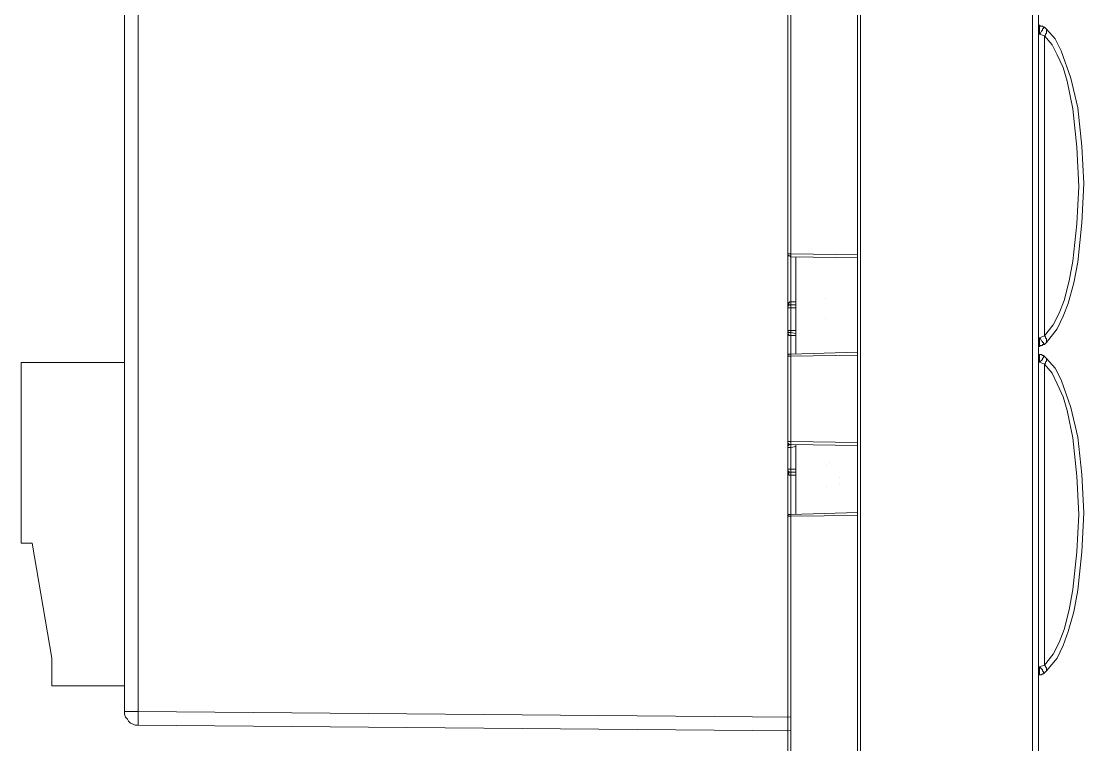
# Model space of a CAD drawing. Header units: centimetres. Extents: x -12.5 to 12.5, y -6.1 to 6.1.
# Drawn here: x 8.022 to 11.835, y -3.79 to -1.193 of the extents above; entities that cross this region are included whole.
import ezdxf

# ---------------------------------------------------------------- set-up
doc = ezdxf.new("R2010")
doc.units = ezdxf.units.CM
doc.header["$MEASUREMENT"] = 0
doc.layers.add('Camada 1', color=7, linetype='Continuous')

msp = doc.modelspace()

# ---------------------------------------------------------------- linework, layer by layer
at = {"layer": 'Camada 1', "color": 251, "lineweight": 9}
for points in [[(11.02362, -5.82844), (11.02362, -5.82844), (11.02362, 5.81417), (11.02362, 5.81417)], [(11.0342, 5.81417), (11.0342, 5.81417), (11.0342, -5.82844), (11.0342, -5.82844)], [(11.6518, -5.82844), (11.6518, -5.82844), (11.6518, 5.81417), (11.6518, 5.81417)], [(11.67298, 5.81417), (11.67298, 5.81417), (11.67298, -5.82844), (11.67298, -5.82844)], [(10.77304, -2.02756), (10.77304, -2.02756), (10.77304, 5.77888), (10.77304, 5.77888)], [(10.78363, 5.77888), (10.78363, 5.77888), (10.78363, -2.02756), (10.78363, -2.02756)], [(10.78363, -3.69098), (10.78363, -3.69098), (10.78363, 3.65738), (10.78363, 3.65738)], [(8.39215, -3.66981), (8.39215, -3.66981), (8.39215, 0.12255), (8.39215, 0.12255)], [(8.44154, 0.12255), (8.44154, 0.12255), (8.44154, -3.66981), (8.44154, -3.66981)], [(11.67298, -1.207), (11.67298, -1.207), (11.67298, -1.207), (11.67298, -1.207)], [(11.69415, -1.21405), (11.69415, -1.21405), (11.7012, -1.22111), (11.7012, -1.22111)], [(11.67298, -2.32883), (11.67298, -2.32883), (11.67298, -1.23875), (11.67298, -1.23875)], [(11.69415, -1.2458), (11.69415, -1.2458), (11.67651, -1.23875), (11.67651, -1.23875)], [(11.69415, -1.2458), (11.69415, -1.2458), (11.69415, -2.32177), (11.69415, -2.32177)], [(10.77304, -2.22166), (10.77304, -2.22166), (10.77304, -2.02756), (10.77304, -2.02756)], [(10.78363, -2.02756), (10.78363, -2.02756), (11.02362, -2.03109), (11.02362, -2.03109)], [(11.02362, -2.04167), (11.02362, -2.04167), (10.78363, -2.03814), (10.78363, -2.03814)], [(10.78363, -2.03814), (10.78363, -2.03814), (10.78363, -2.20048), (10.78363, -2.20048)], [(10.80128, -2.03814), (10.80128, -2.03814), (10.80128, -2.38753), (10.80128, -2.38753)], [(10.78363, -2.20048), (10.78363, -2.20048), (10.80128, -2.20048), (10.80128, -2.20048)], [(10.78363, -2.21108), (10.78363, -2.21108), (10.80128, -2.21108), (10.80128, -2.21108)], [(10.77304, -2.30283), (10.77304, -2.30283), (10.77304, -2.22166), (10.77304, -2.22166)], [(10.78363, -2.22166), (10.78363, -2.22166), (10.78363, -2.30283), (10.78363, -2.30283)], [(10.80128, -2.22166), (10.80128, -2.22166), (10.78363, -2.22166), (10.78363, -2.22166)], [(10.77304, -2.39459), (10.77304, -2.39459), (10.77304, -2.30283), (10.77304, -2.30283)], [(10.78363, -2.30283), (10.78363, -2.30283), (10.80128, -2.30283), (10.80128, -2.30283)], [(10.80128, -2.31342), (10.80128, -2.31342), (10.78363, -2.30989), (10.78363, -2.30989)], [(10.80128, -2.32048), (10.80128, -2.32048), (10.78363, -2.32048), (10.78363, -2.32048)], [(10.78363, -2.32048), (10.78363, -2.32048), (10.78363, -2.38753), (10.78363, -2.38753)], [(11.67651, -2.32883), (11.67651, -2.32883), (11.69415, -2.32177), (11.69415, -2.32177)], [(11.67298, -2.36058), (11.67298, -2.36058), (11.67298, -2.36058), (11.67298, -2.36058)], [(11.7012, -2.34647), (11.7012, -2.34647), (11.69415, -2.35352), (11.69415, -2.35352)], [(10.77304, -2.70163), (10.77304, -2.70163), (10.77304, -2.39459), (10.77304, -2.39459)], [(10.78363, -2.38753), (10.78363, -2.38753), (11.02362, -2.38047), (11.02362, -2.38047)], [(11.02362, -2.39106), (11.02362, -2.39106), (10.78363, -2.39459), (10.78363, -2.39459)], [(10.78363, -2.39459), (10.78363, -2.39459), (10.78363, -2.70163), (10.78363, -2.70163)], [(11.67298, -2.3888), (11.67298, -2.3888), (11.67298, -2.3888), (11.67298, -2.3888)], [(11.69415, -2.39586), (11.69415, -2.39586), (11.7012, -2.40291), (11.7012, -2.40291)], [(8.02173, -2.41745), (8.02173, -2.41745), (8.02173, -3.06656), (8.02173, -3.06656)], [(8.39215, -2.41745), (8.39215, -2.41745), (8.02173, -2.41745), (8.02173, -2.41745)], [(11.67298, -3.51063), (11.67298, -3.51063), (11.67298, -2.41702), (11.67298, -2.41702)], [(11.69415, -2.42408), (11.69415, -2.42408), (11.67651, -2.41702), (11.67651, -2.41702)], [(11.69415, -2.42408), (11.69415, -2.42408), (11.69415, -3.50358), (11.69415, -3.50358)], [(10.77304, -2.72279), (10.77304, -2.72279), (10.77304, -2.70163), (10.77304, -2.70163)], [(10.78363, -2.70163), (10.78363, -2.70163), (11.02362, -2.70515), (11.02362, -2.70515)], [(10.77304, -2.80043), (10.77304, -2.80043), (10.77304, -2.72279), (10.77304, -2.72279)], [(11.02362, -2.71574), (11.02362, -2.71574), (10.78363, -2.71221), (10.78363, -2.71221)], [(10.80128, -2.71926), (10.80128, -2.71926), (10.78363, -2.72279), (10.78363, -2.72279)], [(10.78363, -2.72279), (10.78363, -2.72279), (10.78363, -2.80043), (10.78363, -2.80043)], [(10.80128, -2.71221), (10.80128, -2.71221), (10.80128, -2.96278), (10.80128, -2.96278)], [(10.77304, -2.96984), (10.77304, -2.96984), (10.77304, -2.80043), (10.77304, -2.80043)], [(10.78363, -2.80043), (10.78363, -2.80043), (10.80128, -2.80043), (10.80128, -2.80043)], [(10.80128, -2.81103), (10.80128, -2.81103), (10.78363, -2.81103), (10.78363, -2.81103)], [(10.80128, -2.82161), (10.80128, -2.82161), (10.78363, -2.82161), (10.78363, -2.82161)], [(10.78363, -2.82161), (10.78363, -2.82161), (10.78363, -2.96278), (10.78363, -2.96278)], [(10.77304, -5.79667), (10.77304, -5.79667), (10.77304, -2.96984), (10.77304, -2.96984)], [(10.78363, -2.96278), (10.78363, -2.96278), (11.02362, -2.95572), (11.02362, -2.95572)], [(11.02362, -2.96631), (11.02362, -2.96631), (10.78363, -2.96984), (10.78363, -2.96984)], [(10.78363, -2.96984), (10.78363, -2.96984), (10.78363, -5.79667), (10.78363, -5.79667)], [(8.02173, -3.06656), (8.02173, -3.06656), (8.06054, -3.06656), (8.06054, -3.06656)], [(8.02173, -3.06656), (8.02173, -3.06656), (8.06054, -3.06656), (8.06054, -3.06656)], [(8.06054, -3.06656), (8.06054, -3.06656), (8.13109, -3.47931), (8.13109, -3.47931)], [(8.06054, -3.06656), (8.06054, -3.06656), (8.13109, -3.47931), (8.13109, -3.47931)], [(8.13109, -3.47931), (8.13109, -3.47931), (8.13109, -3.57809), (8.13109, -3.57809)], [(8.13109, -3.47931), (8.13109, -3.47931), (8.13109, -3.47931), (8.13109, -3.47931)], [(11.67651, -3.51063), (11.67651, -3.51063), (11.69415, -3.50358), (11.69415, -3.50358)], [(11.67298, -3.53886), (11.67298, -3.53886), (11.67298, -3.53886), (11.67298, -3.53886)], [(11.7012, -3.52474), (11.7012, -3.52474), (11.69415, -3.5318), (11.69415, -3.5318)], [(8.13109, -3.57809), (8.13109, -3.57809), (8.39215, -3.57809), (8.39215, -3.57809)], [(8.13109, -3.57809), (8.13109, -3.57809), (8.39215, -3.57809), (8.39215, -3.57809)], [(8.20871, -3.57809), (8.20871, -3.57809), (8.31101, -3.57809), (8.31101, -3.57809)], [(8.31101, -3.57809), (8.31101, -3.57809), (8.20871, -3.57809), (8.20871, -3.57809)], [(8.20871, -3.57809), (8.20871, -3.57809), (8.31101, -3.57809), (8.31101, -3.57809)], [(8.31101, -3.57809), (8.31101, -3.57809), (8.20871, -3.57809), (8.20871, -3.57809)], [(8.20871, -3.57809), (8.20871, -3.57809), (8.31101, -3.57809), (8.31101, -3.57809)], [(8.31101, -3.57809), (8.31101, -3.57809), (8.20871, -3.57809), (8.20871, -3.57809)], [(8.20871, -3.57809), (8.20871, -3.57809), (8.31101, -3.57809), (8.31101, -3.57809)], [(8.31101, -3.57809), (8.31101, -3.57809), (8.20871, -3.57809), (8.20871, -3.57809)], [(8.20871, -3.57809), (8.20871, -3.57809), (8.31101, -3.57809), (8.31101, -3.57809)], [(8.31101, -3.57809), (8.31101, -3.57809), (8.20871, -3.57809), (8.20871, -3.57809)], [(8.44154, -3.66981), (8.44154, -3.66981), (10.78363, -3.69098), (10.78363, -3.69098)], [(10.78363, -3.74037), (10.78363, -3.74037), (8.44154, -3.7192), (8.44154, -3.7192)]]:
    msp.add_open_spline(points, degree=3, dxfattribs=at)
for points, knots in [([(11.67298, -1.207), (11.67298, -1.207), (11.67298, -1.21052), (11.67298, -1.21052), (11.67298, -1.21052), (11.67298, -1.21405), (11.67298, -1.21405), (11.67298, -1.21405), (11.67298, -1.21758), (11.67298, -1.21758), (11.67298, -1.21758), (11.67298, -1.22111), (11.67298, -1.22111), (11.67298, -1.22111), (11.67298, -1.22816), (11.67298, -1.22816), (11.67298, -1.22816), (11.67298, -1.23169), (11.67298, -1.23169), (11.67298, -1.23169), (11.67298, -1.23875), (11.67298, -1.23875)], [0, 0, 0, 0, 0.1428571, 0.1428571, 0.1428571, 0.2857143, 0.2857143, 0.2857143, 0.4285714, 0.4285714, 0.4285714, 0.5714286, 0.5714286, 0.5714286, 0.7142857, 0.7142857, 0.7142857, 0.8571429, 0.8571429, 0.8571429, 1, 1, 1, 1]), ([(11.67298, -1.207), (11.67298, -1.207), (11.67651, -1.21052), (11.67651, -1.21052), (11.67651, -1.21052), (11.67651, -1.21405), (11.67651, -1.21405), (11.67651, -1.21405), (11.67651, -1.21758), (11.67651, -1.21758), (11.67651, -1.21758), (11.67651, -1.22111), (11.67651, -1.22111), (11.67651, -1.22111), (11.67651, -1.22816), (11.67651, -1.22816), (11.67651, -1.22816), (11.67651, -1.23169), (11.67651, -1.23169), (11.67651, -1.23169), (11.67651, -1.23875), (11.67651, -1.23875)], [0, 0, 0, 0, 0.1428571, 0.1428571, 0.1428571, 0.2857143, 0.2857143, 0.2857143, 0.4285714, 0.4285714, 0.4285714, 0.5714286, 0.5714286, 0.5714286, 0.7142857, 0.7142857, 0.7142857, 0.8571429, 0.8571429, 0.8571429, 1, 1, 1, 1]), ([(11.67298, -1.207), (11.67298, -1.207), (11.67651, -1.207), (11.67651, -1.207), (11.67651, -1.207), (11.68003, -1.21052), (11.68003, -1.21052), (11.68003, -1.21052), (11.68356, -1.21052), (11.68356, -1.21052), (11.68356, -1.21052), (11.68709, -1.21052), (11.68709, -1.21052), (11.68709, -1.21052), (11.69062, -1.21405), (11.69062, -1.21405), (11.69062, -1.21405), (11.69415, -1.21405), (11.69415, -1.21405)], [0, 0, 0, 0, 0.1666667, 0.1666667, 0.1666667, 0.3333333, 0.3333333, 0.3333333, 0.5, 0.5, 0.5, 0.6666667, 0.6666667, 0.6666667, 0.8333333, 0.8333333, 0.8333333, 1, 1, 1, 1]), ([(11.69415, -1.21405), (11.69415, -1.21405), (11.69415, -1.21405), (11.69415, -1.21405), (11.69415, -1.21405), (11.69062, -1.21758), (11.69062, -1.21758), (11.69062, -1.21758), (11.68709, -1.22111), (11.68709, -1.22111), (11.68709, -1.22111), (11.68709, -1.22463), (11.68709, -1.22463), (11.68709, -1.22463), (11.68356, -1.22816), (11.68356, -1.22816), (11.68356, -1.22816), (11.68003, -1.23522), (11.68003, -1.23522), (11.68003, -1.23522), (11.67651, -1.23875), (11.67651, -1.23875)], [0, 0, 0, 0, 0.1428571, 0.1428571, 0.1428571, 0.2857143, 0.2857143, 0.2857143, 0.4285714, 0.4285714, 0.4285714, 0.5714286, 0.5714286, 0.5714286, 0.7142857, 0.7142857, 0.7142857, 0.8571429, 0.8571429, 0.8571429, 1, 1, 1, 1]), ([(11.67651, -1.23875), (11.67651, -1.23875), (11.67651, -1.23875), (11.67651, -1.23875), (11.67651, -1.23875), (11.67298, -1.23875), (11.67298, -1.23875)], [0, 0, 0, 0, 0.5, 0.5, 0.5, 1, 1, 1, 1]), ([(11.7012, -1.22111), (11.7012, -1.22111), (11.7012, -1.22463), (11.7012, -1.22463), (11.7012, -1.22463), (11.7012, -1.22816), (11.7012, -1.22816), (11.7012, -1.22816), (11.7012, -1.23169), (11.7012, -1.23169), (11.7012, -1.23169), (11.7012, -1.23522), (11.7012, -1.23522), (11.7012, -1.23522), (11.69767, -1.23875), (11.69767, -1.23875), (11.69767, -1.23875), (11.69767, -1.24227), (11.69767, -1.24227), (11.69767, -1.24227), (11.69415, -1.2458), (11.69415, -1.2458)], [0, 0, 0, 0, 0.1428571, 0.1428571, 0.1428571, 0.2857143, 0.2857143, 0.2857143, 0.4285714, 0.4285714, 0.4285714, 0.5714286, 0.5714286, 0.5714286, 0.7142857, 0.7142857, 0.7142857, 0.8571429, 0.8571429, 0.8571429, 1, 1, 1, 1]), ([(11.69415, -2.32177), (11.69415, -2.32177), (11.7259, -2.28297), (11.7259, -2.28297), (11.7259, -2.28297), (11.74706, -2.24063), (11.74706, -2.24063), (11.74706, -2.24063), (11.7647, -2.19477), (11.7647, -2.19477), (11.7647, -2.19477), (11.78234, -2.12422), (11.78234, -2.12422), (11.78234, -2.12422), (11.79645, -2.05366), (11.79645, -2.05366), (11.79645, -2.05366), (11.81056, -1.91961), (11.81056, -1.91961), (11.81056, -1.91961), (11.81762, -1.78555), (11.81762, -1.78555), (11.81762, -1.78555), (11.81056, -1.64444), (11.81056, -1.64444), (11.81056, -1.64444), (11.79645, -1.50686), (11.79645, -1.50686), (11.79645, -1.50686), (11.77528, -1.40808), (11.77528, -1.40808), (11.77528, -1.40808), (11.76117, -1.35869), (11.76117, -1.35869), (11.76117, -1.35869), (11.74001, -1.31283), (11.74001, -1.31283), (11.74001, -1.31283), (11.72237, -1.27755), (11.72237, -1.27755), (11.72237, -1.27755), (11.69415, -1.2458), (11.69415, -1.2458)], [0, 0, 0, 0, 0.0714286, 0.0714286, 0.0714286, 0.1428571, 0.1428571, 0.1428571, 0.2142857, 0.2142857, 0.2142857, 0.2857143, 0.2857143, 0.2857143, 0.3571429, 0.3571429, 0.3571429, 0.4285714, 0.4285714, 0.4285714, 0.5, 0.5, 0.5, 0.5714286, 0.5714286, 0.5714286, 0.6428571, 0.6428571, 0.6428571, 0.7142857, 0.7142857, 0.7142857, 0.7857143, 0.7857143, 0.7857143, 0.8571429, 0.8571429, 0.8571429, 0.9285714, 0.9285714, 0.9285714, 1, 1, 1, 1]), ([(11.7012, -1.22111), (11.7012, -1.22111), (11.73295, -1.25638), (11.73295, -1.25638), (11.73295, -1.25638), (11.75412, -1.29872), (11.75412, -1.29872), (11.75412, -1.29872), (11.7894, -1.3975), (11.7894, -1.3975), (11.7894, -1.3975), (11.81409, -1.50333), (11.81409, -1.50333), (11.81409, -1.50333), (11.8282, -1.64091), (11.8282, -1.64091), (11.8282, -1.64091), (11.83526, -1.77497), (11.83526, -1.77497), (11.83526, -1.77497), (11.8282, -1.91608), (11.8282, -1.91608), (11.8282, -1.91608), (11.81409, -2.05719), (11.81409, -2.05719), (11.81409, -2.05719), (11.79998, -2.13127), (11.79998, -2.13127), (11.79998, -2.13127), (11.77881, -2.20536), (11.77881, -2.20536), (11.77881, -2.20536), (11.76117, -2.25122), (11.76117, -2.25122), (11.76117, -2.25122), (11.74001, -2.29708), (11.74001, -2.29708), (11.74001, -2.29708), (11.7012, -2.34647), (11.7012, -2.34647)], [0, 0, 0, 0, 0.0769231, 0.0769231, 0.0769231, 0.1538462, 0.1538462, 0.1538462, 0.2307692, 0.2307692, 0.2307692, 0.3076923, 0.3076923, 0.3076923, 0.3846154, 0.3846154, 0.3846154, 0.4615385, 0.4615385, 0.4615385, 0.5384615, 0.5384615, 0.5384615, 0.6153846, 0.6153846, 0.6153846, 0.6923077, 0.6923077, 0.6923077, 0.7692308, 0.7692308, 0.7692308, 0.8461538, 0.8461538, 0.8461538, 0.9230769, 0.9230769, 0.9230769, 1, 1, 1, 1]), ([(10.77304, -2.02756), (10.77304, -2.02756), (10.77304, -2.02756), (10.77304, -2.02756), (10.77304, -2.02756), (10.77657, -2.02756), (10.77657, -2.02756), (10.77657, -2.02756), (10.7801, -2.02756), (10.7801, -2.02756), (10.7801, -2.02756), (10.78363, -2.02756), (10.78363, -2.02756)], [0, 0, 0, 0, 0.25, 0.25, 0.25, 0.5, 0.5, 0.5, 0.75, 0.75, 0.75, 1, 1, 1, 1]), ([(10.78363, -2.03814), (10.78363, -2.03814), (10.7801, -2.03462), (10.7801, -2.03462), (10.7801, -2.03462), (10.77657, -2.03462), (10.77657, -2.03462), (10.77657, -2.03462), (10.77304, -2.03109), (10.77304, -2.03109), (10.77304, -2.03109), (10.77304, -2.02756), (10.77304, -2.02756)], [0, 0, 0, 0, 0.25, 0.25, 0.25, 0.5, 0.5, 0.5, 0.75, 0.75, 0.75, 1, 1, 1, 1]), ([(10.78363, -2.02756), (10.78363, -2.02756), (10.78363, -2.02756), (10.78363, -2.02756), (10.78363, -2.02756), (10.78363, -2.03109), (10.78363, -2.03109), (10.78363, -2.03109), (10.78363, -2.03462), (10.78363, -2.03462), (10.78363, -2.03462), (10.78363, -2.03814), (10.78363, -2.03814)], [0, 0, 0, 0, 0.25, 0.25, 0.25, 0.5, 0.5, 0.5, 0.75, 0.75, 0.75, 1, 1, 1, 1]), ([(10.77304, -2.22166), (10.77304, -2.22166), (10.77304, -2.21813), (10.77304, -2.21813), (10.77304, -2.21813), (10.77304, -2.2146), (10.77304, -2.2146), (10.77304, -2.2146), (10.77304, -2.21108), (10.77304, -2.21108), (10.77304, -2.21108), (10.77657, -2.20755), (10.77657, -2.20755), (10.77657, -2.20755), (10.77657, -2.20402), (10.77657, -2.20402), (10.77657, -2.20402), (10.7801, -2.20048), (10.7801, -2.20048), (10.7801, -2.20048), (10.78363, -2.20048), (10.78363, -2.20048)], [0, 0, 0, 0, 0.1428571, 0.1428571, 0.1428571, 0.2857143, 0.2857143, 0.2857143, 0.4285714, 0.4285714, 0.4285714, 0.5714286, 0.5714286, 0.5714286, 0.7142857, 0.7142857, 0.7142857, 0.8571429, 0.8571429, 0.8571429, 1, 1, 1, 1]), ([(10.77304, -2.22166), (10.77304, -2.22166), (10.77304, -2.21813), (10.77304, -2.21813), (10.77304, -2.21813), (10.77304, -2.2146), (10.77304, -2.2146), (10.77304, -2.2146), (10.77657, -2.2146), (10.77657, -2.2146), (10.77657, -2.2146), (10.77657, -2.21108), (10.77657, -2.21108), (10.77657, -2.21108), (10.7801, -2.21108), (10.7801, -2.21108), (10.7801, -2.21108), (10.78363, -2.21108), (10.78363, -2.21108)], [0, 0, 0, 0, 0.1666667, 0.1666667, 0.1666667, 0.3333333, 0.3333333, 0.3333333, 0.5, 0.5, 0.5, 0.6666667, 0.6666667, 0.6666667, 0.8333333, 0.8333333, 0.8333333, 1, 1, 1, 1]), ([(10.78363, -2.20048), (10.78363, -2.20048), (10.78363, -2.20402), (10.78363, -2.20402), (10.78363, -2.20402), (10.78363, -2.20755), (10.78363, -2.20755), (10.78363, -2.20755), (10.78363, -2.21108), (10.78363, -2.21108)], [0, 0, 0, 0, 0.3333333, 0.3333333, 0.3333333, 0.6666667, 0.6666667, 0.6666667, 1, 1, 1, 1]), ([(10.78363, -2.21108), (10.78363, -2.21108), (10.78363, -2.21108), (10.78363, -2.21108), (10.78363, -2.21108), (10.78363, -2.2146), (10.78363, -2.2146), (10.78363, -2.2146), (10.78363, -2.21813), (10.78363, -2.21813), (10.78363, -2.21813), (10.78363, -2.22166), (10.78363, -2.22166)], [0, 0, 0, 0, 0.25, 0.25, 0.25, 0.5, 0.5, 0.5, 0.75, 0.75, 0.75, 1, 1, 1, 1]), ([(10.78363, -2.22166), (10.78363, -2.22166), (10.7801, -2.22166), (10.7801, -2.22166), (10.7801, -2.22166), (10.77657, -2.22166), (10.77657, -2.22166), (10.77657, -2.22166), (10.77304, -2.22166), (10.77304, -2.22166)], [0, 0, 0, 0, 0.3333333, 0.3333333, 0.3333333, 0.6666667, 0.6666667, 0.6666667, 1, 1, 1, 1]), ([(10.78363, -2.30989), (10.78363, -2.30989), (10.7801, -2.30989), (10.7801, -2.30989), (10.7801, -2.30989), (10.77657, -2.30989), (10.77657, -2.30989), (10.77657, -2.30989), (10.77304, -2.30635), (10.77304, -2.30635), (10.77304, -2.30635), (10.77304, -2.30283), (10.77304, -2.30283)], [0, 0, 0, 0, 0.25, 0.25, 0.25, 0.5, 0.5, 0.5, 0.75, 0.75, 0.75, 1, 1, 1, 1]), ([(10.77304, -2.30283), (10.77304, -2.30283), (10.77304, -2.30283), (10.77304, -2.30283), (10.77304, -2.30283), (10.77657, -2.30283), (10.77657, -2.30283), (10.77657, -2.30283), (10.7801, -2.30283), (10.7801, -2.30283), (10.7801, -2.30283), (10.78363, -2.30283), (10.78363, -2.30283)], [0, 0, 0, 0, 0.25, 0.25, 0.25, 0.5, 0.5, 0.5, 0.75, 0.75, 0.75, 1, 1, 1, 1]), ([(10.78363, -2.32048), (10.78363, -2.32048), (10.7801, -2.32048), (10.7801, -2.32048), (10.7801, -2.32048), (10.77657, -2.32048), (10.77657, -2.32048), (10.77657, -2.32048), (10.77657, -2.31695), (10.77657, -2.31695), (10.77657, -2.31695), (10.77304, -2.31342), (10.77304, -2.31342), (10.77304, -2.31342), (10.77304, -2.30989), (10.77304, -2.30989), (10.77304, -2.30989), (10.77304, -2.30635), (10.77304, -2.30635), (10.77304, -2.30635), (10.77304, -2.30283), (10.77304, -2.30283)], [0, 0, 0, 0, 0.1428571, 0.1428571, 0.1428571, 0.2857143, 0.2857143, 0.2857143, 0.4285714, 0.4285714, 0.4285714, 0.5714286, 0.5714286, 0.5714286, 0.7142857, 0.7142857, 0.7142857, 0.8571429, 0.8571429, 0.8571429, 1, 1, 1, 1]), ([(10.78363, -2.30283), (10.78363, -2.30283), (10.78363, -2.30283), (10.78363, -2.30283), (10.78363, -2.30283), (10.78363, -2.30635), (10.78363, -2.30635), (10.78363, -2.30635), (10.78363, -2.30989), (10.78363, -2.30989)], [0, 0, 0, 0, 0.3333333, 0.3333333, 0.3333333, 0.6666667, 0.6666667, 0.6666667, 1, 1, 1, 1]), ([(10.78363, -2.30989), (10.78363, -2.30989), (10.78363, -2.31342), (10.78363, -2.31342), (10.78363, -2.31342), (10.78363, -2.31695), (10.78363, -2.31695), (10.78363, -2.31695), (10.78363, -2.32048), (10.78363, -2.32048)], [0, 0, 0, 0, 0.3333333, 0.3333333, 0.3333333, 0.6666667, 0.6666667, 0.6666667, 1, 1, 1, 1]), ([(11.7012, -2.34647), (11.7012, -2.34647), (11.7012, -2.34294), (11.7012, -2.34294), (11.7012, -2.34294), (11.7012, -2.33941), (11.7012, -2.33941), (11.7012, -2.33941), (11.7012, -2.33588), (11.7012, -2.33588), (11.7012, -2.33588), (11.7012, -2.33236), (11.7012, -2.33236), (11.7012, -2.33236), (11.69767, -2.32883), (11.69767, -2.32883), (11.69767, -2.32883), (11.69767, -2.3253), (11.69767, -2.3253), (11.69767, -2.3253), (11.69415, -2.32177), (11.69415, -2.32177)], [0, 0, 0, 0, 0.1428571, 0.1428571, 0.1428571, 0.2857143, 0.2857143, 0.2857143, 0.4285714, 0.4285714, 0.4285714, 0.5714286, 0.5714286, 0.5714286, 0.7142857, 0.7142857, 0.7142857, 0.8571429, 0.8571429, 0.8571429, 1, 1, 1, 1]), ([(11.67298, -2.36058), (11.67298, -2.36058), (11.67298, -2.35705), (11.67298, -2.35705), (11.67298, -2.35705), (11.67298, -2.35352), (11.67298, -2.35352), (11.67298, -2.35352), (11.67298, -2.35), (11.67298, -2.35), (11.67298, -2.35), (11.67298, -2.34647), (11.67298, -2.34647), (11.67298, -2.34647), (11.67298, -2.33941), (11.67298, -2.33941), (11.67298, -2.33941), (11.67298, -2.33588), (11.67298, -2.33588), (11.67298, -2.33588), (11.67298, -2.32883), (11.67298, -2.32883)], [0, 0, 0, 0, 0.1428571, 0.1428571, 0.1428571, 0.2857143, 0.2857143, 0.2857143, 0.4285714, 0.4285714, 0.4285714, 0.5714286, 0.5714286, 0.5714286, 0.7142857, 0.7142857, 0.7142857, 0.8571429, 0.8571429, 0.8571429, 1, 1, 1, 1]), ([(11.67298, -2.32883), (11.67298, -2.32883), (11.67298, -2.32883), (11.67298, -2.32883), (11.67298, -2.32883), (11.67651, -2.32883), (11.67651, -2.32883)], [0, 0, 0, 0, 0.5, 0.5, 0.5, 1, 1, 1, 1]), ([(11.67298, -2.36058), (11.67298, -2.36058), (11.67651, -2.35705), (11.67651, -2.35705), (11.67651, -2.35705), (11.67651, -2.35352), (11.67651, -2.35352), (11.67651, -2.35352), (11.67651, -2.35), (11.67651, -2.35), (11.67651, -2.35), (11.67651, -2.34647), (11.67651, -2.34647), (11.67651, -2.34647), (11.67651, -2.33941), (11.67651, -2.33941), (11.67651, -2.33941), (11.67651, -2.33588), (11.67651, -2.33588), (11.67651, -2.33588), (11.67651, -2.32883), (11.67651, -2.32883)], [0, 0, 0, 0, 0.1428571, 0.1428571, 0.1428571, 0.2857143, 0.2857143, 0.2857143, 0.4285714, 0.4285714, 0.4285714, 0.5714286, 0.5714286, 0.5714286, 0.7142857, 0.7142857, 0.7142857, 0.8571429, 0.8571429, 0.8571429, 1, 1, 1, 1]), ([(11.69415, -2.35352), (11.69415, -2.35352), (11.69062, -2.35352), (11.69062, -2.35352), (11.69062, -2.35352), (11.68709, -2.35352), (11.68709, -2.35352), (11.68709, -2.35352), (11.68709, -2.35705), (11.68709, -2.35705), (11.68709, -2.35705), (11.68356, -2.35705), (11.68356, -2.35705), (11.68356, -2.35705), (11.68003, -2.35705), (11.68003, -2.35705), (11.68003, -2.35705), (11.67651, -2.36058), (11.67651, -2.36058), (11.67651, -2.36058), (11.67298, -2.36058), (11.67298, -2.36058)], [0, 0, 0, 0, 0.1428571, 0.1428571, 0.1428571, 0.2857143, 0.2857143, 0.2857143, 0.4285714, 0.4285714, 0.4285714, 0.5714286, 0.5714286, 0.5714286, 0.7142857, 0.7142857, 0.7142857, 0.8571429, 0.8571429, 0.8571429, 1, 1, 1, 1]), ([(11.69415, -2.35352), (11.69415, -2.35352), (11.69415, -2.35352), (11.69415, -2.35352), (11.69415, -2.35352), (11.69062, -2.35), (11.69062, -2.35), (11.69062, -2.35), (11.69062, -2.34647), (11.69062, -2.34647), (11.69062, -2.34647), (11.68709, -2.34647), (11.68709, -2.34647), (11.68709, -2.34647), (11.68709, -2.34294), (11.68709, -2.34294), (11.68709, -2.34294), (11.68356, -2.33941), (11.68356, -2.33941), (11.68356, -2.33941), (11.68003, -2.33236), (11.68003, -2.33236), (11.68003, -2.33236), (11.67651, -2.32883), (11.67651, -2.32883)], [0, 0, 0, 0, 0.125, 0.125, 0.125, 0.25, 0.25, 0.25, 0.375, 0.375, 0.375, 0.5, 0.5, 0.5, 0.625, 0.625, 0.625, 0.75, 0.75, 0.75, 0.875, 0.875, 0.875, 1, 1, 1, 1]), ([(10.77304, -2.39459), (10.77304, -2.39459), (10.77304, -2.39459), (10.77304, -2.39459), (10.77304, -2.39459), (10.77304, -2.39106), (10.77304, -2.39106), (10.77304, -2.39106), (10.77657, -2.38753), (10.77657, -2.38753), (10.77657, -2.38753), (10.7801, -2.38753), (10.7801, -2.38753), (10.7801, -2.38753), (10.78363, -2.38753), (10.78363, -2.38753)], [0, 0, 0, 0, 0.2, 0.2, 0.2, 0.4, 0.4, 0.4, 0.6, 0.6, 0.6, 0.8, 0.8, 0.8, 1, 1, 1, 1]), ([(10.77304, -2.39459), (10.77304, -2.39459), (10.77304, -2.39459), (10.77304, -2.39459), (10.77304, -2.39459), (10.77657, -2.39459), (10.77657, -2.39459), (10.77657, -2.39459), (10.7801, -2.39459), (10.7801, -2.39459), (10.7801, -2.39459), (10.78363, -2.39459), (10.78363, -2.39459)], [0, 0, 0, 0, 0.25, 0.25, 0.25, 0.5, 0.5, 0.5, 0.75, 0.75, 0.75, 1, 1, 1, 1]), ([(10.78363, -2.38753), (10.78363, -2.38753), (10.78363, -2.38753), (10.78363, -2.38753), (10.78363, -2.38753), (10.78363, -2.39106), (10.78363, -2.39106), (10.78363, -2.39106), (10.78363, -2.39459), (10.78363, -2.39459)], [0, 0, 0, 0, 0.3333333, 0.3333333, 0.3333333, 0.6666667, 0.6666667, 0.6666667, 1, 1, 1, 1]), ([(11.67298, -2.3888), (11.67298, -2.3888), (11.67298, -2.3888), (11.67298, -2.3888), (11.67298, -2.3888), (11.67298, -2.39233), (11.67298, -2.39233), (11.67298, -2.39233), (11.67298, -2.39586), (11.67298, -2.39586), (11.67298, -2.39586), (11.67298, -2.40291), (11.67298, -2.40291), (11.67298, -2.40291), (11.67298, -2.40644), (11.67298, -2.40644), (11.67298, -2.40644), (11.67298, -2.41349), (11.67298, -2.41349), (11.67298, -2.41349), (11.67298, -2.41702), (11.67298, -2.41702)], [0, 0, 0, 0, 0.1428571, 0.1428571, 0.1428571, 0.2857143, 0.2857143, 0.2857143, 0.4285714, 0.4285714, 0.4285714, 0.5714286, 0.5714286, 0.5714286, 0.7142857, 0.7142857, 0.7142857, 0.8571429, 0.8571429, 0.8571429, 1, 1, 1, 1]), ([(11.67298, -2.3888), (11.67298, -2.3888), (11.67651, -2.3888), (11.67651, -2.3888), (11.67651, -2.3888), (11.67651, -2.39233), (11.67651, -2.39233), (11.67651, -2.39233), (11.67651, -2.39586), (11.67651, -2.39586), (11.67651, -2.39586), (11.67651, -2.40291), (11.67651, -2.40291), (11.67651, -2.40291), (11.67651, -2.40644), (11.67651, -2.40644), (11.67651, -2.40644), (11.67651, -2.41349), (11.67651, -2.41349), (11.67651, -2.41349), (11.67651, -2.41702), (11.67651, -2.41702)], [0, 0, 0, 0, 0.1428571, 0.1428571, 0.1428571, 0.2857143, 0.2857143, 0.2857143, 0.4285714, 0.4285714, 0.4285714, 0.5714286, 0.5714286, 0.5714286, 0.7142857, 0.7142857, 0.7142857, 0.8571429, 0.8571429, 0.8571429, 1, 1, 1, 1]), ([(11.67298, -2.3888), (11.67298, -2.3888), (11.67651, -2.3888), (11.67651, -2.3888), (11.67651, -2.3888), (11.68003, -2.3888), (11.68003, -2.3888), (11.68003, -2.3888), (11.68356, -2.3888), (11.68356, -2.3888), (11.68356, -2.3888), (11.68709, -2.39233), (11.68709, -2.39233), (11.68709, -2.39233), (11.69062, -2.39233), (11.69062, -2.39233), (11.69062, -2.39233), (11.69415, -2.39586), (11.69415, -2.39586)], [0, 0, 0, 0, 0.1666667, 0.1666667, 0.1666667, 0.3333333, 0.3333333, 0.3333333, 0.5, 0.5, 0.5, 0.6666667, 0.6666667, 0.6666667, 0.8333333, 0.8333333, 0.8333333, 1, 1, 1, 1]), ([(11.69415, -2.39586), (11.69415, -2.39586), (11.69415, -2.39586), (11.69415, -2.39586), (11.69415, -2.39586), (11.69062, -2.39586), (11.69062, -2.39586), (11.69062, -2.39586), (11.69062, -2.39938), (11.69062, -2.39938), (11.69062, -2.39938), (11.68709, -2.40291), (11.68709, -2.40291), (11.68709, -2.40291), (11.68709, -2.40644), (11.68709, -2.40644), (11.68709, -2.40644), (11.68356, -2.40997), (11.68356, -2.40997), (11.68356, -2.40997), (11.68003, -2.41349), (11.68003, -2.41349), (11.68003, -2.41349), (11.67651, -2.41702), (11.67651, -2.41702)], [0, 0, 0, 0, 0.125, 0.125, 0.125, 0.25, 0.25, 0.25, 0.375, 0.375, 0.375, 0.5, 0.5, 0.5, 0.625, 0.625, 0.625, 0.75, 0.75, 0.75, 0.875, 0.875, 0.875, 1, 1, 1, 1]), ([(11.67651, -2.41702), (11.67651, -2.41702), (11.67651, -2.41702), (11.67651, -2.41702), (11.67651, -2.41702), (11.67298, -2.41702), (11.67298, -2.41702)], [0, 0, 0, 0, 0.5, 0.5, 0.5, 1, 1, 1, 1]), ([(11.7012, -2.40291), (11.7012, -2.40291), (11.7012, -2.40291), (11.7012, -2.40291), (11.7012, -2.40291), (11.7012, -2.40644), (11.7012, -2.40644), (11.7012, -2.40644), (11.7012, -2.40997), (11.7012, -2.40997), (11.7012, -2.40997), (11.7012, -2.41349), (11.7012, -2.41349), (11.7012, -2.41349), (11.69767, -2.41702), (11.69767, -2.41702), (11.69767, -2.41702), (11.69767, -2.42055), (11.69767, -2.42055), (11.69767, -2.42055), (11.69415, -2.42408), (11.69415, -2.42408)], [0, 0, 0, 0, 0.1428571, 0.1428571, 0.1428571, 0.2857143, 0.2857143, 0.2857143, 0.4285714, 0.4285714, 0.4285714, 0.5714286, 0.5714286, 0.5714286, 0.7142857, 0.7142857, 0.7142857, 0.8571429, 0.8571429, 0.8571429, 1, 1, 1, 1]), ([(11.69415, -3.50358), (11.69415, -3.50358), (11.7259, -3.46477), (11.7259, -3.46477), (11.7259, -3.46477), (11.74706, -3.42244), (11.74706, -3.42244), (11.74706, -3.42244), (11.7647, -3.37658), (11.7647, -3.37658), (11.7647, -3.37658), (11.78234, -3.30602), (11.78234, -3.30602), (11.78234, -3.30602), (11.79645, -3.23194), (11.79645, -3.23194), (11.79645, -3.23194), (11.81056, -3.09788), (11.81056, -3.09788), (11.81056, -3.09788), (11.81762, -2.96383), (11.81762, -2.96383), (11.81762, -2.96383), (11.81056, -2.82625), (11.81056, -2.82625), (11.81056, -2.82625), (11.79645, -2.68866), (11.79645, -2.68866), (11.79645, -2.68866), (11.77528, -2.58988), (11.77528, -2.58988), (11.77528, -2.58988), (11.76117, -2.54049), (11.76117, -2.54049), (11.76117, -2.54049), (11.74001, -2.49463), (11.74001, -2.49463), (11.74001, -2.49463), (11.72237, -2.45583), (11.72237, -2.45583), (11.72237, -2.45583), (11.69415, -2.42408), (11.69415, -2.42408)], [0, 0, 0, 0, 0.0714286, 0.0714286, 0.0714286, 0.1428571, 0.1428571, 0.1428571, 0.2142857, 0.2142857, 0.2142857, 0.2857143, 0.2857143, 0.2857143, 0.3571429, 0.3571429, 0.3571429, 0.4285714, 0.4285714, 0.4285714, 0.5, 0.5, 0.5, 0.5714286, 0.5714286, 0.5714286, 0.6428571, 0.6428571, 0.6428571, 0.7142857, 0.7142857, 0.7142857, 0.7857143, 0.7857143, 0.7857143, 0.8571429, 0.8571429, 0.8571429, 0.9285714, 0.9285714, 0.9285714, 1, 1, 1, 1]), ([(11.7012, -2.40291), (11.7012, -2.40291), (11.73295, -2.43819), (11.73295, -2.43819), (11.73295, -2.43819), (11.75412, -2.48052), (11.75412, -2.48052), (11.75412, -2.48052), (11.7894, -2.5793), (11.7894, -2.5793), (11.7894, -2.5793), (11.81409, -2.68513), (11.81409, -2.68513), (11.81409, -2.68513), (11.8282, -2.81919), (11.8282, -2.81919), (11.8282, -2.81919), (11.83526, -2.95677), (11.83526, -2.95677), (11.83526, -2.95677), (11.8282, -3.09788), (11.8282, -3.09788), (11.8282, -3.09788), (11.81409, -3.23547), (11.81409, -3.23547), (11.81409, -3.23547), (11.79998, -3.31308), (11.79998, -3.31308), (11.79998, -3.31308), (11.77881, -3.38363), (11.77881, -3.38363), (11.77881, -3.38363), (11.76117, -3.43302), (11.76117, -3.43302), (11.76117, -3.43302), (11.74001, -3.47888), (11.74001, -3.47888), (11.74001, -3.47888), (11.7012, -3.52474), (11.7012, -3.52474)], [0, 0, 0, 0, 0.0769231, 0.0769231, 0.0769231, 0.1538462, 0.1538462, 0.1538462, 0.2307692, 0.2307692, 0.2307692, 0.3076923, 0.3076923, 0.3076923, 0.3846154, 0.3846154, 0.3846154, 0.4615385, 0.4615385, 0.4615385, 0.5384615, 0.5384615, 0.5384615, 0.6153846, 0.6153846, 0.6153846, 0.6923077, 0.6923077, 0.6923077, 0.7692308, 0.7692308, 0.7692308, 0.8461538, 0.8461538, 0.8461538, 0.9230769, 0.9230769, 0.9230769, 1, 1, 1, 1]), ([(10.77304, -2.70163), (10.77304, -2.70163), (10.77304, -2.70163), (10.77304, -2.70163), (10.77304, -2.70163), (10.77657, -2.70163), (10.77657, -2.70163), (10.77657, -2.70163), (10.7801, -2.70163), (10.7801, -2.70163), (10.7801, -2.70163), (10.78363, -2.70163), (10.78363, -2.70163)], [0, 0, 0, 0, 0.25, 0.25, 0.25, 0.5, 0.5, 0.5, 0.75, 0.75, 0.75, 1, 1, 1, 1]), ([(10.78363, -2.71221), (10.78363, -2.71221), (10.7801, -2.71221), (10.7801, -2.71221), (10.7801, -2.71221), (10.77657, -2.71221), (10.77657, -2.71221), (10.77657, -2.71221), (10.77657, -2.70868), (10.77657, -2.70868), (10.77657, -2.70868), (10.77304, -2.70868), (10.77304, -2.70868), (10.77304, -2.70868), (10.77304, -2.70515), (10.77304, -2.70515), (10.77304, -2.70515), (10.77304, -2.70163), (10.77304, -2.70163)], [0, 0, 0, 0, 0.1666667, 0.1666667, 0.1666667, 0.3333333, 0.3333333, 0.3333333, 0.5, 0.5, 0.5, 0.6666667, 0.6666667, 0.6666667, 0.8333333, 0.8333333, 0.8333333, 1, 1, 1, 1]), ([(10.78363, -2.71221), (10.78363, -2.71221), (10.78363, -2.71221), (10.78363, -2.71221), (10.78363, -2.71221), (10.78363, -2.70868), (10.78363, -2.70868), (10.78363, -2.70868), (10.78363, -2.70515), (10.78363, -2.70515), (10.78363, -2.70515), (10.78363, -2.70163), (10.78363, -2.70163)], [0, 0, 0, 0, 0.25, 0.25, 0.25, 0.5, 0.5, 0.5, 0.75, 0.75, 0.75, 1, 1, 1, 1]), ([(10.77304, -2.72279), (10.77304, -2.72279), (10.77304, -2.71574), (10.77304, -2.71574), (10.77304, -2.71574), (10.77304, -2.71221), (10.77304, -2.71221), (10.77304, -2.71221), (10.77304, -2.70868), (10.77304, -2.70868)], [0, 0, 0, 0, 0.3333333, 0.3333333, 0.3333333, 0.6666667, 0.6666667, 0.6666667, 1, 1, 1, 1]), ([(10.77304, -2.72279), (10.77304, -2.72279), (10.77304, -2.71926), (10.77304, -2.71926), (10.77304, -2.71926), (10.77304, -2.71574), (10.77304, -2.71574), (10.77304, -2.71574), (10.77657, -2.71574), (10.77657, -2.71574), (10.77657, -2.71574), (10.77657, -2.71221), (10.77657, -2.71221), (10.77657, -2.71221), (10.7801, -2.71221), (10.7801, -2.71221)], [0, 0, 0, 0, 0.2, 0.2, 0.2, 0.4, 0.4, 0.4, 0.6, 0.6, 0.6, 0.8, 0.8, 0.8, 1, 1, 1, 1]), ([(10.78363, -2.72279), (10.78363, -2.72279), (10.7801, -2.72279), (10.7801, -2.72279), (10.7801, -2.72279), (10.77657, -2.72279), (10.77657, -2.72279), (10.77657, -2.72279), (10.77304, -2.72279), (10.77304, -2.72279)], [0, 0, 0, 0, 0.3333333, 0.3333333, 0.3333333, 0.6666667, 0.6666667, 0.6666667, 1, 1, 1, 1]), ([(10.78363, -2.72279), (10.78363, -2.72279), (10.78363, -2.71926), (10.78363, -2.71926), (10.78363, -2.71926), (10.78363, -2.71574), (10.78363, -2.71574), (10.78363, -2.71574), (10.78363, -2.71221), (10.78363, -2.71221)], [0, 0, 0, 0, 0.3333333, 0.3333333, 0.3333333, 0.6666667, 0.6666667, 0.6666667, 1, 1, 1, 1]), ([(10.77304, -2.80043), (10.77304, -2.80043), (10.77304, -2.80043), (10.77304, -2.80043), (10.77304, -2.80043), (10.77657, -2.80043), (10.77657, -2.80043), (10.77657, -2.80043), (10.7801, -2.80043), (10.7801, -2.80043), (10.7801, -2.80043), (10.78363, -2.80043), (10.78363, -2.80043)], [0, 0, 0, 0, 0.25, 0.25, 0.25, 0.5, 0.5, 0.5, 0.75, 0.75, 0.75, 1, 1, 1, 1]), ([(10.78363, -2.81103), (10.78363, -2.81103), (10.7801, -2.81103), (10.7801, -2.81103), (10.7801, -2.81103), (10.77657, -2.81103), (10.77657, -2.81103), (10.77657, -2.81103), (10.77657, -2.8075), (10.77657, -2.8075), (10.77657, -2.8075), (10.77304, -2.8075), (10.77304, -2.8075), (10.77304, -2.8075), (10.77304, -2.80397), (10.77304, -2.80397), (10.77304, -2.80397), (10.77304, -2.80043), (10.77304, -2.80043)], [0, 0, 0, 0, 0.1666667, 0.1666667, 0.1666667, 0.3333333, 0.3333333, 0.3333333, 0.5, 0.5, 0.5, 0.6666667, 0.6666667, 0.6666667, 0.8333333, 0.8333333, 0.8333333, 1, 1, 1, 1]), ([(10.78363, -2.82161), (10.78363, -2.82161), (10.7801, -2.82161), (10.7801, -2.82161), (10.7801, -2.82161), (10.77657, -2.82161), (10.77657, -2.82161), (10.77657, -2.82161), (10.77657, -2.81808), (10.77657, -2.81808), (10.77657, -2.81808), (10.77657, -2.81455), (10.77657, -2.81455), (10.77657, -2.81455), (10.77304, -2.81103), (10.77304, -2.81103), (10.77304, -2.81103), (10.77304, -2.80397), (10.77304, -2.80397), (10.77304, -2.80397), (10.77304, -2.80043), (10.77304, -2.80043)], [0, 0, 0, 0, 0.1428571, 0.1428571, 0.1428571, 0.2857143, 0.2857143, 0.2857143, 0.4285714, 0.4285714, 0.4285714, 0.5714286, 0.5714286, 0.5714286, 0.7142857, 0.7142857, 0.7142857, 0.8571429, 0.8571429, 0.8571429, 1, 1, 1, 1]), ([(10.78363, -2.80043), (10.78363, -2.80043), (10.78363, -2.80397), (10.78363, -2.80397), (10.78363, -2.80397), (10.78363, -2.8075), (10.78363, -2.8075), (10.78363, -2.8075), (10.78363, -2.81103), (10.78363, -2.81103)], [0, 0, 0, 0, 0.3333333, 0.3333333, 0.3333333, 0.6666667, 0.6666667, 0.6666667, 1, 1, 1, 1]), ([(10.78363, -2.81103), (10.78363, -2.81103), (10.78363, -2.81103), (10.78363, -2.81103), (10.78363, -2.81103), (10.78363, -2.81455), (10.78363, -2.81455), (10.78363, -2.81455), (10.78363, -2.81808), (10.78363, -2.81808), (10.78363, -2.81808), (10.78363, -2.82161), (10.78363, -2.82161)], [0, 0, 0, 0, 0.25, 0.25, 0.25, 0.5, 0.5, 0.5, 0.75, 0.75, 0.75, 1, 1, 1, 1]), ([(10.77304, -2.96984), (10.77304, -2.96984), (10.77304, -2.96984), (10.77304, -2.96984), (10.77304, -2.96984), (10.77304, -2.96631), (10.77304, -2.96631), (10.77304, -2.96631), (10.77657, -2.96278), (10.77657, -2.96278), (10.77657, -2.96278), (10.7801, -2.96278), (10.7801, -2.96278), (10.7801, -2.96278), (10.78363, -2.96278), (10.78363, -2.96278)], [0, 0, 0, 0, 0.2, 0.2, 0.2, 0.4, 0.4, 0.4, 0.6, 0.6, 0.6, 0.8, 0.8, 0.8, 1, 1, 1, 1]), ([(10.78363, -2.96984), (10.78363, -2.96984), (10.7801, -2.96984), (10.7801, -2.96984), (10.7801, -2.96984), (10.77657, -2.96984), (10.77657, -2.96984), (10.77657, -2.96984), (10.77304, -2.96984), (10.77304, -2.96984)], [0, 0, 0, 0, 0.3333333, 0.3333333, 0.3333333, 0.6666667, 0.6666667, 0.6666667, 1, 1, 1, 1]), ([(10.78363, -2.96278), (10.78363, -2.96278), (10.78363, -2.96278), (10.78363, -2.96278), (10.78363, -2.96278), (10.78363, -2.96631), (10.78363, -2.96631), (10.78363, -2.96631), (10.78363, -2.96984), (10.78363, -2.96984)], [0, 0, 0, 0, 0.3333333, 0.3333333, 0.3333333, 0.6666667, 0.6666667, 0.6666667, 1, 1, 1, 1]), ([(11.7012, -3.52474), (11.7012, -3.52474), (11.7012, -3.52474), (11.7012, -3.52474), (11.7012, -3.52474), (11.7012, -3.52122), (11.7012, -3.52122), (11.7012, -3.52122), (11.7012, -3.51769), (11.7012, -3.51769), (11.7012, -3.51769), (11.7012, -3.51416), (11.7012, -3.51416), (11.7012, -3.51416), (11.69767, -3.51063), (11.69767, -3.51063), (11.69767, -3.51063), (11.69767, -3.50711), (11.69767, -3.50711), (11.69767, -3.50711), (11.69415, -3.50358), (11.69415, -3.50358)], [0, 0, 0, 0, 0.1428571, 0.1428571, 0.1428571, 0.2857143, 0.2857143, 0.2857143, 0.4285714, 0.4285714, 0.4285714, 0.5714286, 0.5714286, 0.5714286, 0.7142857, 0.7142857, 0.7142857, 0.8571429, 0.8571429, 0.8571429, 1, 1, 1, 1]), ([(11.67298, -3.53886), (11.67298, -3.53886), (11.67298, -3.53886), (11.67298, -3.53886), (11.67298, -3.53886), (11.67298, -3.53533), (11.67298, -3.53533), (11.67298, -3.53533), (11.67298, -3.5318), (11.67298, -3.5318), (11.67298, -3.5318), (11.67298, -3.52474), (11.67298, -3.52474), (11.67298, -3.52474), (11.67298, -3.52122), (11.67298, -3.52122), (11.67298, -3.52122), (11.67298, -3.51416), (11.67298, -3.51416), (11.67298, -3.51416), (11.67298, -3.51063), (11.67298, -3.51063)], [0, 0, 0, 0, 0.1428571, 0.1428571, 0.1428571, 0.2857143, 0.2857143, 0.2857143, 0.4285714, 0.4285714, 0.4285714, 0.5714286, 0.5714286, 0.5714286, 0.7142857, 0.7142857, 0.7142857, 0.8571429, 0.8571429, 0.8571429, 1, 1, 1, 1]), ([(11.67298, -3.51063), (11.67298, -3.51063), (11.67298, -3.51063), (11.67298, -3.51063), (11.67298, -3.51063), (11.67651, -3.51063), (11.67651, -3.51063)], [0, 0, 0, 0, 0.5, 0.5, 0.5, 1, 1, 1, 1]), ([(11.67298, -3.53886), (11.67298, -3.53886), (11.67651, -3.53886), (11.67651, -3.53886), (11.67651, -3.53886), (11.67651, -3.53533), (11.67651, -3.53533), (11.67651, -3.53533), (11.67651, -3.5318), (11.67651, -3.5318), (11.67651, -3.5318), (11.67651, -3.52474), (11.67651, -3.52474), (11.67651, -3.52474), (11.67651, -3.52122), (11.67651, -3.52122), (11.67651, -3.52122), (11.67651, -3.51416), (11.67651, -3.51416), (11.67651, -3.51416), (11.67651, -3.51063), (11.67651, -3.51063)], [0, 0, 0, 0, 0.1428571, 0.1428571, 0.1428571, 0.2857143, 0.2857143, 0.2857143, 0.4285714, 0.4285714, 0.4285714, 0.5714286, 0.5714286, 0.5714286, 0.7142857, 0.7142857, 0.7142857, 0.8571429, 0.8571429, 0.8571429, 1, 1, 1, 1]), ([(11.69415, -3.5318), (11.69415, -3.5318), (11.69062, -3.53533), (11.69062, -3.53533), (11.69062, -3.53533), (11.68709, -3.53533), (11.68709, -3.53533), (11.68709, -3.53533), (11.68356, -3.53886), (11.68356, -3.53886), (11.68356, -3.53886), (11.68003, -3.53886), (11.68003, -3.53886), (11.68003, -3.53886), (11.67651, -3.53886), (11.67651, -3.53886), (11.67651, -3.53886), (11.67298, -3.53886), (11.67298, -3.53886)], [0, 0, 0, 0, 0.1666667, 0.1666667, 0.1666667, 0.3333333, 0.3333333, 0.3333333, 0.5, 0.5, 0.5, 0.6666667, 0.6666667, 0.6666667, 0.8333333, 0.8333333, 0.8333333, 1, 1, 1, 1]), ([(11.69415, -3.5318), (11.69415, -3.5318), (11.69415, -3.5318), (11.69415, -3.5318), (11.69415, -3.5318), (11.69062, -3.5318), (11.69062, -3.5318), (11.69062, -3.5318), (11.69062, -3.52827), (11.69062, -3.52827), (11.69062, -3.52827), (11.68709, -3.52474), (11.68709, -3.52474), (11.68709, -3.52474), (11.68709, -3.52122), (11.68709, -3.52122), (11.68709, -3.52122), (11.68356, -3.51769), (11.68356, -3.51769), (11.68356, -3.51769), (11.68003, -3.51416), (11.68003, -3.51416), (11.68003, -3.51416), (11.67651, -3.51063), (11.67651, -3.51063)], [0, 0, 0, 0, 0.125, 0.125, 0.125, 0.25, 0.25, 0.25, 0.375, 0.375, 0.375, 0.5, 0.5, 0.5, 0.625, 0.625, 0.625, 0.75, 0.75, 0.75, 0.875, 0.875, 0.875, 1, 1, 1, 1]), ([(8.39215, -3.66981), (8.39215, -3.66981), (8.39215, -3.66981), (8.39215, -3.66981), (8.39215, -3.66981), (8.39568, -3.66981), (8.39568, -3.66981), (8.39568, -3.66981), (8.40273, -3.66981), (8.40273, -3.66981), (8.40273, -3.66981), (8.40626, -3.66981), (8.40626, -3.66981), (8.40626, -3.66981), (8.41332, -3.66981), (8.41332, -3.66981), (8.41332, -3.66981), (8.4239, -3.66981), (8.4239, -3.66981), (8.4239, -3.66981), (8.43096, -3.66981), (8.43096, -3.66981), (8.43096, -3.66981), (8.44154, -3.66981), (8.44154, -3.66981)], [0, 0, 0, 0, 0.125, 0.125, 0.125, 0.25, 0.25, 0.25, 0.375, 0.375, 0.375, 0.5, 0.5, 0.5, 0.625, 0.625, 0.625, 0.75, 0.75, 0.75, 0.875, 0.875, 0.875, 1, 1, 1, 1]), ([(8.44154, -3.7192), (8.44154, -3.7192), (8.43096, -3.7192), (8.43096, -3.7192), (8.43096, -3.7192), (8.4239, -3.71567), (8.4239, -3.71567), (8.4239, -3.71567), (8.41332, -3.71214), (8.41332, -3.71214), (8.41332, -3.71214), (8.40626, -3.70509), (8.40626, -3.70509), (8.40626, -3.70509), (8.40273, -3.69803), (8.40273, -3.69803), (8.40273, -3.69803), (8.39568, -3.69098), (8.39568, -3.69098), (8.39568, -3.69098), (8.39215, -3.68039), (8.39215, -3.68039), (8.39215, -3.68039), (8.39215, -3.66981), (8.39215, -3.66981)], [0, 0, 0, 0, 0.125, 0.125, 0.125, 0.25, 0.25, 0.25, 0.375, 0.375, 0.375, 0.5, 0.5, 0.5, 0.625, 0.625, 0.625, 0.75, 0.75, 0.75, 0.875, 0.875, 0.875, 1, 1, 1, 1]), ([(8.44154, -3.66981), (8.44154, -3.66981), (8.44154, -3.68039), (8.44154, -3.68039), (8.44154, -3.68039), (8.44154, -3.69098), (8.44154, -3.69098), (8.44154, -3.69098), (8.44154, -3.69803), (8.44154, -3.69803), (8.44154, -3.69803), (8.44154, -3.70509), (8.44154, -3.70509), (8.44154, -3.70509), (8.44154, -3.71214), (8.44154, -3.71214), (8.44154, -3.71214), (8.44154, -3.71567), (8.44154, -3.71567), (8.44154, -3.71567), (8.44154, -3.7192), (8.44154, -3.7192)], [0, 0, 0, 0, 0.1428571, 0.1428571, 0.1428571, 0.2857143, 0.2857143, 0.2857143, 0.4285714, 0.4285714, 0.4285714, 0.5714286, 0.5714286, 0.5714286, 0.7142857, 0.7142857, 0.7142857, 0.8571429, 0.8571429, 0.8571429, 1, 1, 1, 1]), ([(10.78363, -3.74037), (10.78363, -3.74037), (10.78363, -3.74037), (10.78363, -3.74037), (10.78363, -3.74037), (10.78363, -3.73684), (10.78363, -3.73684), (10.78363, -3.73684), (10.78363, -3.73331), (10.78363, -3.73331), (10.78363, -3.73331), (10.78363, -3.72626), (10.78363, -3.72626), (10.78363, -3.72626), (10.78363, -3.7192), (10.78363, -3.7192), (10.78363, -3.7192), (10.78363, -3.71214), (10.78363, -3.71214), (10.78363, -3.71214), (10.78363, -3.70156), (10.78363, -3.70156), (10.78363, -3.70156), (10.78363, -3.69098), (10.78363, -3.69098)], [0, 0, 0, 0, 0.125, 0.125, 0.125, 0.25, 0.25, 0.25, 0.375, 0.375, 0.375, 0.5, 0.5, 0.5, 0.625, 0.625, 0.625, 0.75, 0.75, 0.75, 0.875, 0.875, 0.875, 1, 1, 1, 1])]:
    msp.add_open_spline(points, degree=3, knots=knots, dxfattribs=at)
at = {"layer": 'Camada 1', "color": 4, "lineweight": 9}
for points in [[(10.90745, -2.18772), (10.90745, -2.18772), (10.90745, -2.18772), (10.90745, -2.18772)], [(10.90745, -2.25827), (10.90745, -2.25827), (10.90745, -2.25827), (10.90745, -2.25827)], [(10.92156, -2.77686), (10.92156, -2.77686), (10.92156, -2.77686), (10.92156, -2.77686)], [(10.91097, -2.78744), (10.91097, -2.78744), (10.91097, -2.78744), (10.91097, -2.78744)], [(10.96036, -2.82977), (10.96036, -2.82977), (10.96036, -2.82977), (10.96036, -2.82977)], [(10.96036, -2.85447), (10.96036, -2.85447), (10.96036, -2.85447), (10.96036, -2.85447)], [(10.91097, -2.86152), (10.91097, -2.86152), (10.91097, -2.86152), (10.91097, -2.86152)]]:
    msp.add_open_spline(points, degree=3, dxfattribs=at)

doc.saveas('drawing.dxf')
